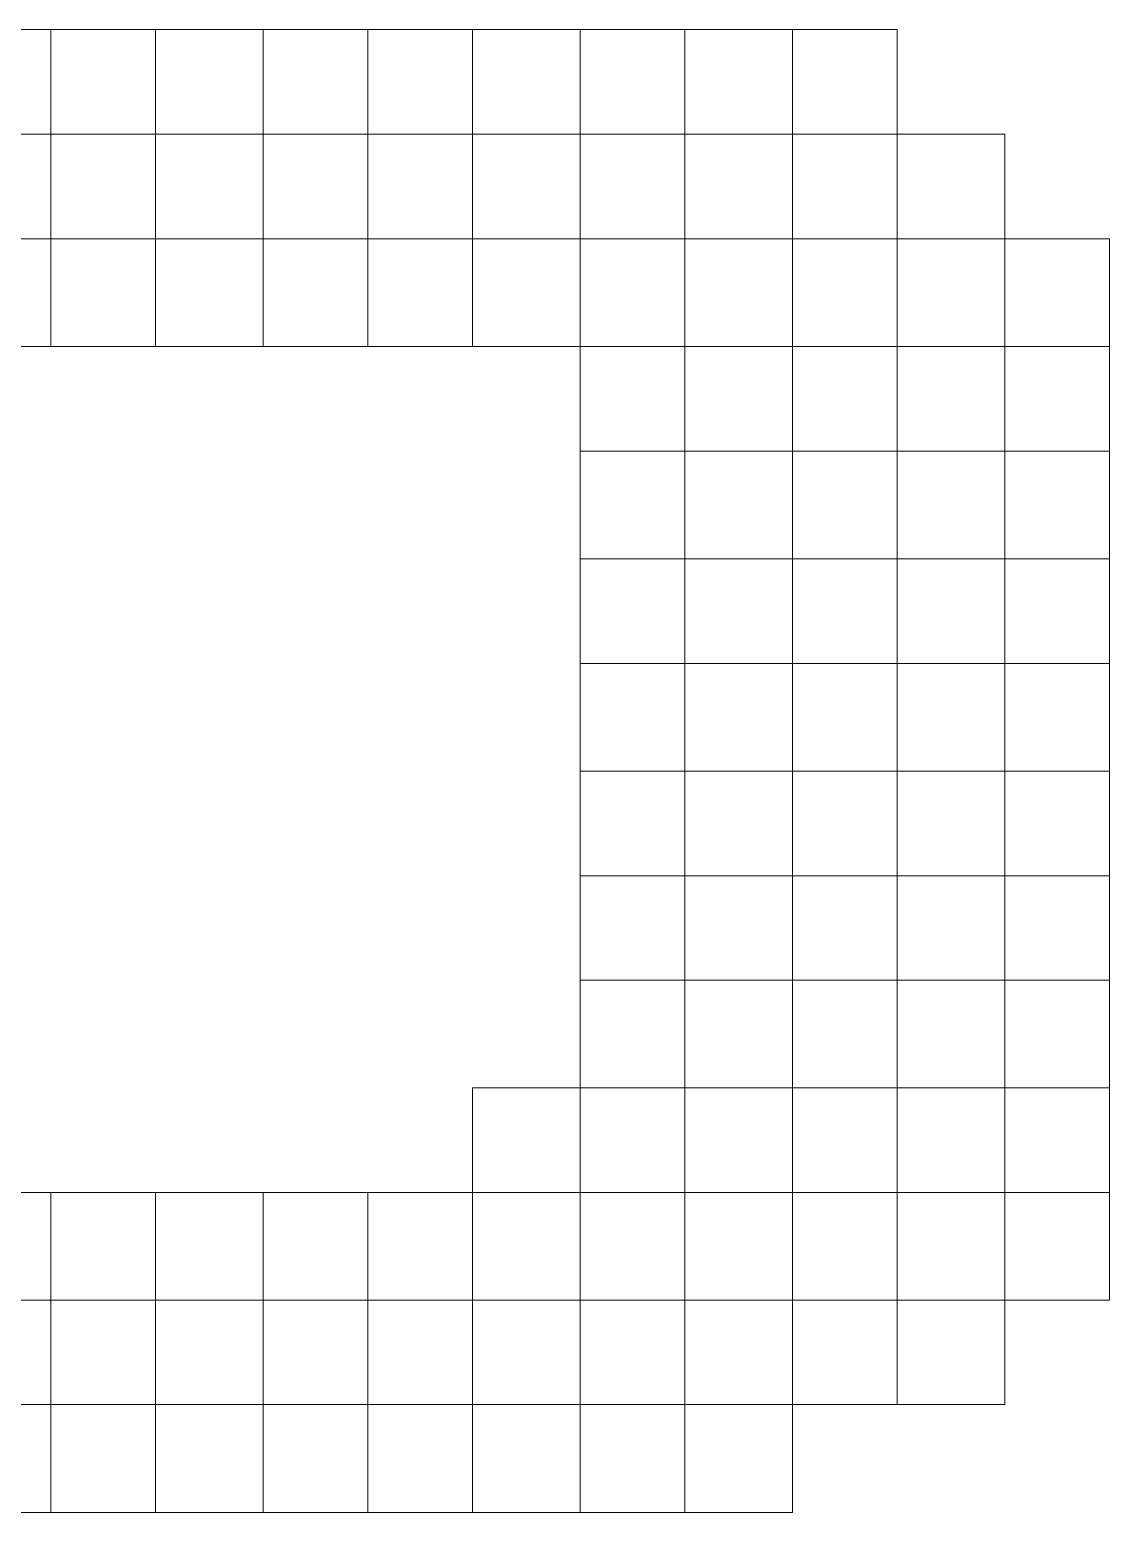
# Model space of a CAD drawing. Header units: millimetres. Extents: x -139 to 75, y -28 to 93.
# Drawn here: x -91.753 to -90.835, y 53.315 to 54.575 of the extents above; entities that cross this region are included whole.
import ezdxf

# ---------------------------------------------------------------- set-up
doc = ezdxf.new("R2010")
doc.units = ezdxf.units.MM
doc.header["$MEASUREMENT"] = 0
doc.layers.add('Layer 1', color=7, linetype='Continuous')

msp = doc.modelspace()

# ---------------------------------------------------------------- linework, layer by layer
at = {"layer": 'Layer 1', "color": 136, "lineweight": 0}
for points in [[(-91.8261, 54.4861), (-91.8261, 54.4861), (-91.8261, 54.575), (-91.8261, 54.575), (-91.8261, 54.575), (-91.8261, 54.575), (-91.7346, 54.575), (-91.7346, 54.575), (-91.7346, 54.575), (-91.7346, 54.575), (-91.7346, 54.4861), (-91.7346, 54.4861), (-91.7346, 54.4861), (-91.7346, 54.4861), (-91.8261, 54.4861), (-91.8261, 54.4861)], [(-91.7346, 54.4861), (-91.7346, 54.4861), (-91.7346, 54.575), (-91.7346, 54.575), (-91.7346, 54.575), (-91.7346, 54.575), (-91.6457, 54.575), (-91.6457, 54.575), (-91.6457, 54.575), (-91.6457, 54.575), (-91.6457, 54.4861), (-91.6457, 54.4861), (-91.6457, 54.4861), (-91.6457, 54.4861), (-91.7346, 54.4861), (-91.7346, 54.4861)], [(-91.6457, 54.4861), (-91.6457, 54.4861), (-91.6457, 54.575), (-91.6457, 54.575), (-91.6457, 54.575), (-91.6457, 54.575), (-91.5543, 54.575), (-91.5543, 54.575), (-91.5543, 54.575), (-91.5543, 54.575), (-91.5543, 54.4861), (-91.5543, 54.4861), (-91.5543, 54.4861), (-91.5543, 54.4861), (-91.6457, 54.4861), (-91.6457, 54.4861)], [(-91.5543, 54.4861), (-91.5543, 54.4861), (-91.5543, 54.575), (-91.5543, 54.575), (-91.5543, 54.575), (-91.5543, 54.575), (-91.4654, 54.575), (-91.4654, 54.575), (-91.4654, 54.575), (-91.4654, 54.575), (-91.4654, 54.4861), (-91.4654, 54.4861), (-91.4654, 54.4861), (-91.4654, 54.4861), (-91.5543, 54.4861), (-91.5543, 54.4861)], [(-91.4654, 54.4861), (-91.4654, 54.4861), (-91.4654, 54.575), (-91.4654, 54.575), (-91.4654, 54.575), (-91.4654, 54.575), (-91.3765, 54.575), (-91.3765, 54.575), (-91.3765, 54.575), (-91.3765, 54.575), (-91.3765, 54.4861), (-91.3765, 54.4861), (-91.3765, 54.4861), (-91.3765, 54.4861), (-91.4654, 54.4861), (-91.4654, 54.4861)], [(-91.3765, 54.4861), (-91.3765, 54.4861), (-91.3765, 54.575), (-91.3765, 54.575), (-91.3765, 54.575), (-91.3765, 54.575), (-91.2851, 54.575), (-91.2851, 54.575), (-91.2851, 54.575), (-91.2851, 54.575), (-91.2851, 54.4861), (-91.2851, 54.4861), (-91.2851, 54.4861), (-91.2851, 54.4861), (-91.3765, 54.4861), (-91.3765, 54.4861)], [(-91.2851, 54.4861), (-91.2851, 54.4861), (-91.2851, 54.575), (-91.2851, 54.575), (-91.2851, 54.575), (-91.2851, 54.575), (-91.1962, 54.575), (-91.1962, 54.575), (-91.1962, 54.575), (-91.1962, 54.575), (-91.1962, 54.4861), (-91.1962, 54.4861), (-91.1962, 54.4861), (-91.1962, 54.4861), (-91.2851, 54.4861), (-91.2851, 54.4861)], [(-91.1962, 54.4861), (-91.1962, 54.4861), (-91.1962, 54.575), (-91.1962, 54.575), (-91.1962, 54.575), (-91.1962, 54.575), (-91.1047, 54.575), (-91.1047, 54.575), (-91.1047, 54.575), (-91.1047, 54.575), (-91.1047, 54.4861), (-91.1047, 54.4861), (-91.1047, 54.4861), (-91.1047, 54.4861), (-91.1962, 54.4861), (-91.1962, 54.4861)], [(-91.1047, 54.4861), (-91.1047, 54.4861), (-91.1047, 54.575), (-91.1047, 54.575), (-91.1047, 54.575), (-91.1047, 54.575), (-91.0158, 54.575), (-91.0158, 54.575), (-91.0158, 54.575), (-91.0158, 54.575), (-91.0158, 54.4861), (-91.0158, 54.4861), (-91.0158, 54.4861), (-91.0158, 54.4861), (-91.1047, 54.4861), (-91.1047, 54.4861)], [(-91.8261, 54.3972), (-91.8261, 54.3972), (-91.8261, 54.4861), (-91.8261, 54.4861), (-91.8261, 54.4861), (-91.8261, 54.4861), (-91.7346, 54.4861), (-91.7346, 54.4861), (-91.7346, 54.4861), (-91.7346, 54.4861), (-91.7346, 54.3972), (-91.7346, 54.3972), (-91.7346, 54.3972), (-91.7346, 54.3972), (-91.8261, 54.3972), (-91.8261, 54.3972)], [(-91.7346, 54.3972), (-91.7346, 54.3972), (-91.7346, 54.4861), (-91.7346, 54.4861), (-91.7346, 54.4861), (-91.7346, 54.4861), (-91.6457, 54.4861), (-91.6457, 54.4861), (-91.6457, 54.4861), (-91.6457, 54.4861), (-91.6457, 54.3972), (-91.6457, 54.3972), (-91.6457, 54.3972), (-91.6457, 54.3972), (-91.7346, 54.3972), (-91.7346, 54.3972)], [(-91.6457, 54.3972), (-91.6457, 54.3972), (-91.6457, 54.4861), (-91.6457, 54.4861), (-91.6457, 54.4861), (-91.6457, 54.4861), (-91.5543, 54.4861), (-91.5543, 54.4861), (-91.5543, 54.4861), (-91.5543, 54.4861), (-91.5543, 54.3972), (-91.5543, 54.3972), (-91.5543, 54.3972), (-91.5543, 54.3972), (-91.6457, 54.3972), (-91.6457, 54.3972)], [(-91.5543, 54.3972), (-91.5543, 54.3972), (-91.5543, 54.4861), (-91.5543, 54.4861), (-91.5543, 54.4861), (-91.5543, 54.4861), (-91.4654, 54.4861), (-91.4654, 54.4861), (-91.4654, 54.4861), (-91.4654, 54.4861), (-91.4654, 54.3972), (-91.4654, 54.3972), (-91.4654, 54.3972), (-91.4654, 54.3972), (-91.5543, 54.3972), (-91.5543, 54.3972)], [(-91.4654, 54.3972), (-91.4654, 54.3972), (-91.4654, 54.4861), (-91.4654, 54.4861), (-91.4654, 54.4861), (-91.4654, 54.4861), (-91.3765, 54.4861), (-91.3765, 54.4861), (-91.3765, 54.4861), (-91.3765, 54.4861), (-91.3765, 54.3972), (-91.3765, 54.3972), (-91.3765, 54.3972), (-91.3765, 54.3972), (-91.4654, 54.3972), (-91.4654, 54.3972)], [(-91.3765, 54.3972), (-91.3765, 54.3972), (-91.3765, 54.4861), (-91.3765, 54.4861), (-91.3765, 54.4861), (-91.3765, 54.4861), (-91.2851, 54.4861), (-91.2851, 54.4861), (-91.2851, 54.4861), (-91.2851, 54.4861), (-91.2851, 54.3972), (-91.2851, 54.3972), (-91.2851, 54.3972), (-91.2851, 54.3972), (-91.3765, 54.3972), (-91.3765, 54.3972)], [(-91.2851, 54.3972), (-91.2851, 54.3972), (-91.2851, 54.4861), (-91.2851, 54.4861), (-91.2851, 54.4861), (-91.2851, 54.4861), (-91.1962, 54.4861), (-91.1962, 54.4861), (-91.1962, 54.4861), (-91.1962, 54.4861), (-91.1962, 54.3972), (-91.1962, 54.3972), (-91.1962, 54.3972), (-91.1962, 54.3972), (-91.2851, 54.3972), (-91.2851, 54.3972)], [(-91.1962, 54.3972), (-91.1962, 54.3972), (-91.1962, 54.4861), (-91.1962, 54.4861), (-91.1962, 54.4861), (-91.1962, 54.4861), (-91.1047, 54.4861), (-91.1047, 54.4861), (-91.1047, 54.4861), (-91.1047, 54.4861), (-91.1047, 54.3972), (-91.1047, 54.3972), (-91.1047, 54.3972), (-91.1047, 54.3972), (-91.1962, 54.3972), (-91.1962, 54.3972)], [(-91.1047, 54.3972), (-91.1047, 54.3972), (-91.1047, 54.4861), (-91.1047, 54.4861), (-91.1047, 54.4861), (-91.1047, 54.4861), (-91.0158, 54.4861), (-91.0158, 54.4861), (-91.0158, 54.4861), (-91.0158, 54.4861), (-91.0158, 54.3972), (-91.0158, 54.3972), (-91.0158, 54.3972), (-91.0158, 54.3972), (-91.1047, 54.3972), (-91.1047, 54.3972)], [(-91.0158, 54.3972), (-91.0158, 54.3972), (-91.0158, 54.4861), (-91.0158, 54.4861), (-91.0158, 54.4861), (-91.0158, 54.4861), (-90.9244, 54.4861), (-90.9244, 54.4861), (-90.9244, 54.4861), (-90.9244, 54.4861), (-90.9244, 54.3972), (-90.9244, 54.3972), (-90.9244, 54.3972), (-90.9244, 54.3972), (-91.0158, 54.3972), (-91.0158, 54.3972)], [(-91.8261, 54.3057), (-91.8261, 54.3057), (-91.8261, 54.3972), (-91.8261, 54.3972), (-91.8261, 54.3972), (-91.8261, 54.3972), (-91.7346, 54.3972), (-91.7346, 54.3972), (-91.7346, 54.3972), (-91.7346, 54.3972), (-91.7346, 54.3057), (-91.7346, 54.3057), (-91.7346, 54.3057), (-91.7346, 54.3057), (-91.8261, 54.3057), (-91.8261, 54.3057)], [(-91.7346, 54.3057), (-91.7346, 54.3057), (-91.7346, 54.3972), (-91.7346, 54.3972), (-91.7346, 54.3972), (-91.7346, 54.3972), (-91.6457, 54.3972), (-91.6457, 54.3972), (-91.6457, 54.3972), (-91.6457, 54.3972), (-91.6457, 54.3057), (-91.6457, 54.3057), (-91.6457, 54.3057), (-91.6457, 54.3057), (-91.7346, 54.3057), (-91.7346, 54.3057)], [(-91.6457, 54.3057), (-91.6457, 54.3057), (-91.6457, 54.3972), (-91.6457, 54.3972), (-91.6457, 54.3972), (-91.6457, 54.3972), (-91.5543, 54.3972), (-91.5543, 54.3972), (-91.5543, 54.3972), (-91.5543, 54.3972), (-91.5543, 54.3057), (-91.5543, 54.3057), (-91.5543, 54.3057), (-91.5543, 54.3057), (-91.6457, 54.3057), (-91.6457, 54.3057)], [(-91.5543, 54.3057), (-91.5543, 54.3057), (-91.5543, 54.3972), (-91.5543, 54.3972), (-91.5543, 54.3972), (-91.5543, 54.3972), (-91.4654, 54.3972), (-91.4654, 54.3972), (-91.4654, 54.3972), (-91.4654, 54.3972), (-91.4654, 54.3057), (-91.4654, 54.3057), (-91.4654, 54.3057), (-91.4654, 54.3057), (-91.5543, 54.3057), (-91.5543, 54.3057)], [(-91.4654, 54.3057), (-91.4654, 54.3057), (-91.4654, 54.3972), (-91.4654, 54.3972), (-91.4654, 54.3972), (-91.4654, 54.3972), (-91.3765, 54.3972), (-91.3765, 54.3972), (-91.3765, 54.3972), (-91.3765, 54.3972), (-91.3765, 54.3057), (-91.3765, 54.3057), (-91.3765, 54.3057), (-91.3765, 54.3057), (-91.4654, 54.3057), (-91.4654, 54.3057)], [(-91.3765, 54.3057), (-91.3765, 54.3057), (-91.3765, 54.3972), (-91.3765, 54.3972), (-91.3765, 54.3972), (-91.3765, 54.3972), (-91.2851, 54.3972), (-91.2851, 54.3972), (-91.2851, 54.3972), (-91.2851, 54.3972), (-91.2851, 54.3057), (-91.2851, 54.3057), (-91.2851, 54.3057), (-91.2851, 54.3057), (-91.3765, 54.3057), (-91.3765, 54.3057)], [(-91.2851, 54.3057), (-91.2851, 54.3057), (-91.2851, 54.3972), (-91.2851, 54.3972), (-91.2851, 54.3972), (-91.2851, 54.3972), (-91.1962, 54.3972), (-91.1962, 54.3972), (-91.1962, 54.3972), (-91.1962, 54.3972), (-91.1962, 54.3057), (-91.1962, 54.3057), (-91.1962, 54.3057), (-91.1962, 54.3057), (-91.2851, 54.3057), (-91.2851, 54.3057)], [(-91.1962, 54.3057), (-91.1962, 54.3057), (-91.1962, 54.3972), (-91.1962, 54.3972), (-91.1962, 54.3972), (-91.1962, 54.3972), (-91.1047, 54.3972), (-91.1047, 54.3972), (-91.1047, 54.3972), (-91.1047, 54.3972), (-91.1047, 54.3057), (-91.1047, 54.3057), (-91.1047, 54.3057), (-91.1047, 54.3057), (-91.1962, 54.3057), (-91.1962, 54.3057)], [(-91.1047, 54.3057), (-91.1047, 54.3057), (-91.1047, 54.3972), (-91.1047, 54.3972), (-91.1047, 54.3972), (-91.1047, 54.3972), (-91.0158, 54.3972), (-91.0158, 54.3972), (-91.0158, 54.3972), (-91.0158, 54.3972), (-91.0158, 54.3057), (-91.0158, 54.3057), (-91.0158, 54.3057), (-91.0158, 54.3057), (-91.1047, 54.3057), (-91.1047, 54.3057)], [(-91.0158, 54.3057), (-91.0158, 54.3057), (-91.0158, 54.3972), (-91.0158, 54.3972), (-91.0158, 54.3972), (-91.0158, 54.3972), (-90.9244, 54.3972), (-90.9244, 54.3972), (-90.9244, 54.3972), (-90.9244, 54.3972), (-90.9244, 54.3057), (-90.9244, 54.3057), (-90.9244, 54.3057), (-90.9244, 54.3057), (-91.0158, 54.3057), (-91.0158, 54.3057)], [(-90.9244, 54.3057), (-90.9244, 54.3057), (-90.9244, 54.3972), (-90.9244, 54.3972), (-90.9244, 54.3972), (-90.9244, 54.3972), (-90.8355, 54.3972), (-90.8355, 54.3972), (-90.8355, 54.3972), (-90.8355, 54.3972), (-90.8355, 54.3057), (-90.8355, 54.3057), (-90.8355, 54.3057), (-90.8355, 54.3057), (-90.9244, 54.3057), (-90.9244, 54.3057)], [(-91.2851, 54.2168), (-91.2851, 54.2168), (-91.2851, 54.3057), (-91.2851, 54.3057), (-91.2851, 54.3057), (-91.2851, 54.3057), (-91.1962, 54.3057), (-91.1962, 54.3057), (-91.1962, 54.3057), (-91.1962, 54.3057), (-91.1962, 54.2168), (-91.1962, 54.2168), (-91.1962, 54.2168), (-91.1962, 54.2168), (-91.2851, 54.2168), (-91.2851, 54.2168)], [(-91.1962, 54.2168), (-91.1962, 54.2168), (-91.1962, 54.3057), (-91.1962, 54.3057), (-91.1962, 54.3057), (-91.1962, 54.3057), (-91.1047, 54.3057), (-91.1047, 54.3057), (-91.1047, 54.3057), (-91.1047, 54.3057), (-91.1047, 54.2168), (-91.1047, 54.2168), (-91.1047, 54.2168), (-91.1047, 54.2168), (-91.1962, 54.2168), (-91.1962, 54.2168)], [(-91.1047, 54.2168), (-91.1047, 54.2168), (-91.1047, 54.3057), (-91.1047, 54.3057), (-91.1047, 54.3057), (-91.1047, 54.3057), (-91.0158, 54.3057), (-91.0158, 54.3057), (-91.0158, 54.3057), (-91.0158, 54.3057), (-91.0158, 54.2168), (-91.0158, 54.2168), (-91.0158, 54.2168), (-91.0158, 54.2168), (-91.1047, 54.2168), (-91.1047, 54.2168)], [(-91.0158, 54.2168), (-91.0158, 54.2168), (-91.0158, 54.3057), (-91.0158, 54.3057), (-91.0158, 54.3057), (-91.0158, 54.3057), (-90.9244, 54.3057), (-90.9244, 54.3057), (-90.9244, 54.3057), (-90.9244, 54.3057), (-90.9244, 54.2168), (-90.9244, 54.2168), (-90.9244, 54.2168), (-90.9244, 54.2168), (-91.0158, 54.2168), (-91.0158, 54.2168)], [(-90.9244, 54.2168), (-90.9244, 54.2168), (-90.9244, 54.3057), (-90.9244, 54.3057), (-90.9244, 54.3057), (-90.9244, 54.3057), (-90.8355, 54.3057), (-90.8355, 54.3057), (-90.8355, 54.3057), (-90.8355, 54.3057), (-90.8355, 54.2168), (-90.8355, 54.2168), (-90.8355, 54.2168), (-90.8355, 54.2168), (-90.9244, 54.2168), (-90.9244, 54.2168)], [(-91.2851, 54.1254), (-91.2851, 54.1254), (-91.2851, 54.2168), (-91.2851, 54.2168), (-91.2851, 54.2168), (-91.2851, 54.2168), (-91.1962, 54.2168), (-91.1962, 54.2168), (-91.1962, 54.2168), (-91.1962, 54.2168), (-91.1962, 54.1254), (-91.1962, 54.1254), (-91.1962, 54.1254), (-91.1962, 54.1254), (-91.2851, 54.1254), (-91.2851, 54.1254)], [(-91.1962, 54.1254), (-91.1962, 54.1254), (-91.1962, 54.2168), (-91.1962, 54.2168), (-91.1962, 54.2168), (-91.1962, 54.2168), (-91.1047, 54.2168), (-91.1047, 54.2168), (-91.1047, 54.2168), (-91.1047, 54.2168), (-91.1047, 54.1254), (-91.1047, 54.1254), (-91.1047, 54.1254), (-91.1047, 54.1254), (-91.1962, 54.1254), (-91.1962, 54.1254)], [(-91.1047, 54.1254), (-91.1047, 54.1254), (-91.1047, 54.2168), (-91.1047, 54.2168), (-91.1047, 54.2168), (-91.1047, 54.2168), (-91.0158, 54.2168), (-91.0158, 54.2168), (-91.0158, 54.2168), (-91.0158, 54.2168), (-91.0158, 54.1254), (-91.0158, 54.1254), (-91.0158, 54.1254), (-91.0158, 54.1254), (-91.1047, 54.1254), (-91.1047, 54.1254)], [(-91.0158, 54.1254), (-91.0158, 54.1254), (-91.0158, 54.2168), (-91.0158, 54.2168), (-91.0158, 54.2168), (-91.0158, 54.2168), (-90.9244, 54.2168), (-90.9244, 54.2168), (-90.9244, 54.2168), (-90.9244, 54.2168), (-90.9244, 54.1254), (-90.9244, 54.1254), (-90.9244, 54.1254), (-90.9244, 54.1254), (-91.0158, 54.1254), (-91.0158, 54.1254)], [(-90.9244, 54.1254), (-90.9244, 54.1254), (-90.9244, 54.2168), (-90.9244, 54.2168), (-90.9244, 54.2168), (-90.9244, 54.2168), (-90.8355, 54.2168), (-90.8355, 54.2168), (-90.8355, 54.2168), (-90.8355, 54.2168), (-90.8355, 54.1254), (-90.8355, 54.1254), (-90.8355, 54.1254), (-90.8355, 54.1254), (-90.9244, 54.1254), (-90.9244, 54.1254)], [(-91.2851, 54.0365), (-91.2851, 54.0365), (-91.2851, 54.1254), (-91.2851, 54.1254), (-91.2851, 54.1254), (-91.2851, 54.1254), (-91.1962, 54.1254), (-91.1962, 54.1254), (-91.1962, 54.1254), (-91.1962, 54.1254), (-91.1962, 54.0365), (-91.1962, 54.0365), (-91.1962, 54.0365), (-91.1962, 54.0365), (-91.2851, 54.0365), (-91.2851, 54.0365)], [(-91.1962, 54.0365), (-91.1962, 54.0365), (-91.1962, 54.1254), (-91.1962, 54.1254), (-91.1962, 54.1254), (-91.1962, 54.1254), (-91.1047, 54.1254), (-91.1047, 54.1254), (-91.1047, 54.1254), (-91.1047, 54.1254), (-91.1047, 54.0365), (-91.1047, 54.0365), (-91.1047, 54.0365), (-91.1047, 54.0365), (-91.1962, 54.0365), (-91.1962, 54.0365)], [(-91.1047, 54.0365), (-91.1047, 54.0365), (-91.1047, 54.1254), (-91.1047, 54.1254), (-91.1047, 54.1254), (-91.1047, 54.1254), (-91.0158, 54.1254), (-91.0158, 54.1254), (-91.0158, 54.1254), (-91.0158, 54.1254), (-91.0158, 54.0365), (-91.0158, 54.0365), (-91.0158, 54.0365), (-91.0158, 54.0365), (-91.1047, 54.0365), (-91.1047, 54.0365)], [(-91.0158, 54.0365), (-91.0158, 54.0365), (-91.0158, 54.1254), (-91.0158, 54.1254), (-91.0158, 54.1254), (-91.0158, 54.1254), (-90.9244, 54.1254), (-90.9244, 54.1254), (-90.9244, 54.1254), (-90.9244, 54.1254), (-90.9244, 54.0365), (-90.9244, 54.0365), (-90.9244, 54.0365), (-90.9244, 54.0365), (-91.0158, 54.0365), (-91.0158, 54.0365)], [(-90.9244, 54.0365), (-90.9244, 54.0365), (-90.9244, 54.1254), (-90.9244, 54.1254), (-90.9244, 54.1254), (-90.9244, 54.1254), (-90.8355, 54.1254), (-90.8355, 54.1254), (-90.8355, 54.1254), (-90.8355, 54.1254), (-90.8355, 54.0365), (-90.8355, 54.0365), (-90.8355, 54.0365), (-90.8355, 54.0365), (-90.9244, 54.0365), (-90.9244, 54.0365)], [(-91.2851, 53.945), (-91.2851, 53.945), (-91.2851, 54.0365), (-91.2851, 54.0365), (-91.2851, 54.0365), (-91.2851, 54.0365), (-91.1962, 54.0365), (-91.1962, 54.0365), (-91.1962, 54.0365), (-91.1962, 54.0365), (-91.1962, 53.945), (-91.1962, 53.945), (-91.1962, 53.945), (-91.1962, 53.945), (-91.2851, 53.945), (-91.2851, 53.945)], [(-91.1962, 53.945), (-91.1962, 53.945), (-91.1962, 54.0365), (-91.1962, 54.0365), (-91.1962, 54.0365), (-91.1962, 54.0365), (-91.1047, 54.0365), (-91.1047, 54.0365), (-91.1047, 54.0365), (-91.1047, 54.0365), (-91.1047, 53.945), (-91.1047, 53.945), (-91.1047, 53.945), (-91.1047, 53.945), (-91.1962, 53.945), (-91.1962, 53.945)], [(-91.1047, 53.945), (-91.1047, 53.945), (-91.1047, 54.0365), (-91.1047, 54.0365), (-91.1047, 54.0365), (-91.1047, 54.0365), (-91.0158, 54.0365), (-91.0158, 54.0365), (-91.0158, 54.0365), (-91.0158, 54.0365), (-91.0158, 53.945), (-91.0158, 53.945), (-91.0158, 53.945), (-91.0158, 53.945), (-91.1047, 53.945), (-91.1047, 53.945)], [(-91.0158, 53.945), (-91.0158, 53.945), (-91.0158, 54.0365), (-91.0158, 54.0365), (-91.0158, 54.0365), (-91.0158, 54.0365), (-90.9244, 54.0365), (-90.9244, 54.0365), (-90.9244, 54.0365), (-90.9244, 54.0365), (-90.9244, 53.945), (-90.9244, 53.945), (-90.9244, 53.945), (-90.9244, 53.945), (-91.0158, 53.945), (-91.0158, 53.945)], [(-90.9244, 53.945), (-90.9244, 53.945), (-90.9244, 54.0365), (-90.9244, 54.0365), (-90.9244, 54.0365), (-90.9244, 54.0365), (-90.8355, 54.0365), (-90.8355, 54.0365), (-90.8355, 54.0365), (-90.8355, 54.0365), (-90.8355, 53.945), (-90.8355, 53.945), (-90.8355, 53.945), (-90.8355, 53.945), (-90.9244, 53.945), (-90.9244, 53.945)], [(-91.2851, 53.8561), (-91.2851, 53.8561), (-91.2851, 53.945), (-91.2851, 53.945), (-91.2851, 53.945), (-91.2851, 53.945), (-91.1962, 53.945), (-91.1962, 53.945), (-91.1962, 53.945), (-91.1962, 53.945), (-91.1962, 53.8561), (-91.1962, 53.8561), (-91.1962, 53.8561), (-91.1962, 53.8561), (-91.2851, 53.8561), (-91.2851, 53.8561)], [(-91.1962, 53.8561), (-91.1962, 53.8561), (-91.1962, 53.945), (-91.1962, 53.945), (-91.1962, 53.945), (-91.1962, 53.945), (-91.1047, 53.945), (-91.1047, 53.945), (-91.1047, 53.945), (-91.1047, 53.945), (-91.1047, 53.8561), (-91.1047, 53.8561), (-91.1047, 53.8561), (-91.1047, 53.8561), (-91.1962, 53.8561), (-91.1962, 53.8561)], [(-91.1047, 53.8561), (-91.1047, 53.8561), (-91.1047, 53.945), (-91.1047, 53.945), (-91.1047, 53.945), (-91.1047, 53.945), (-91.0158, 53.945), (-91.0158, 53.945), (-91.0158, 53.945), (-91.0158, 53.945), (-91.0158, 53.8561), (-91.0158, 53.8561), (-91.0158, 53.8561), (-91.0158, 53.8561), (-91.1047, 53.8561), (-91.1047, 53.8561)], [(-91.0158, 53.8561), (-91.0158, 53.8561), (-91.0158, 53.945), (-91.0158, 53.945), (-91.0158, 53.945), (-91.0158, 53.945), (-90.9244, 53.945), (-90.9244, 53.945), (-90.9244, 53.945), (-90.9244, 53.945), (-90.9244, 53.8561), (-90.9244, 53.8561), (-90.9244, 53.8561), (-90.9244, 53.8561), (-91.0158, 53.8561), (-91.0158, 53.8561)], [(-90.9244, 53.8561), (-90.9244, 53.8561), (-90.9244, 53.945), (-90.9244, 53.945), (-90.9244, 53.945), (-90.9244, 53.945), (-90.8355, 53.945), (-90.8355, 53.945), (-90.8355, 53.945), (-90.8355, 53.945), (-90.8355, 53.8561), (-90.8355, 53.8561), (-90.8355, 53.8561), (-90.8355, 53.8561), (-90.9244, 53.8561), (-90.9244, 53.8561)], [(-91.2851, 53.7672), (-91.2851, 53.7672), (-91.2851, 53.8561), (-91.2851, 53.8561), (-91.2851, 53.8561), (-91.2851, 53.8561), (-91.1962, 53.8561), (-91.1962, 53.8561), (-91.1962, 53.8561), (-91.1962, 53.8561), (-91.1962, 53.7672), (-91.1962, 53.7672), (-91.1962, 53.7672), (-91.1962, 53.7672), (-91.2851, 53.7672), (-91.2851, 53.7672)], [(-91.1962, 53.7672), (-91.1962, 53.7672), (-91.1962, 53.8561), (-91.1962, 53.8561), (-91.1962, 53.8561), (-91.1962, 53.8561), (-91.1047, 53.8561), (-91.1047, 53.8561), (-91.1047, 53.8561), (-91.1047, 53.8561), (-91.1047, 53.7672), (-91.1047, 53.7672), (-91.1047, 53.7672), (-91.1047, 53.7672), (-91.1962, 53.7672), (-91.1962, 53.7672)], [(-91.1047, 53.7672), (-91.1047, 53.7672), (-91.1047, 53.8561), (-91.1047, 53.8561), (-91.1047, 53.8561), (-91.1047, 53.8561), (-91.0158, 53.8561), (-91.0158, 53.8561), (-91.0158, 53.8561), (-91.0158, 53.8561), (-91.0158, 53.7672), (-91.0158, 53.7672), (-91.0158, 53.7672), (-91.0158, 53.7672), (-91.1047, 53.7672), (-91.1047, 53.7672)], [(-91.0158, 53.7672), (-91.0158, 53.7672), (-91.0158, 53.8561), (-91.0158, 53.8561), (-91.0158, 53.8561), (-91.0158, 53.8561), (-90.9244, 53.8561), (-90.9244, 53.8561), (-90.9244, 53.8561), (-90.9244, 53.8561), (-90.9244, 53.7672), (-90.9244, 53.7672), (-90.9244, 53.7672), (-90.9244, 53.7672), (-91.0158, 53.7672), (-91.0158, 53.7672)], [(-90.9244, 53.7672), (-90.9244, 53.7672), (-90.9244, 53.8561), (-90.9244, 53.8561), (-90.9244, 53.8561), (-90.9244, 53.8561), (-90.8355, 53.8561), (-90.8355, 53.8561), (-90.8355, 53.8561), (-90.8355, 53.8561), (-90.8355, 53.7672), (-90.8355, 53.7672), (-90.8355, 53.7672), (-90.8355, 53.7672), (-90.9244, 53.7672), (-90.9244, 53.7672)], [(-91.2851, 53.6758), (-91.2851, 53.6758), (-91.2851, 53.7672), (-91.2851, 53.7672), (-91.2851, 53.7672), (-91.2851, 53.7672), (-91.1962, 53.7672), (-91.1962, 53.7672), (-91.1962, 53.7672), (-91.1962, 53.7672), (-91.1962, 53.6758), (-91.1962, 53.6758), (-91.1962, 53.6758), (-91.1962, 53.6758), (-91.2851, 53.6758), (-91.2851, 53.6758)], [(-91.1962, 53.6758), (-91.1962, 53.6758), (-91.1962, 53.7672), (-91.1962, 53.7672), (-91.1962, 53.7672), (-91.1962, 53.7672), (-91.1047, 53.7672), (-91.1047, 53.7672), (-91.1047, 53.7672), (-91.1047, 53.7672), (-91.1047, 53.6758), (-91.1047, 53.6758), (-91.1047, 53.6758), (-91.1047, 53.6758), (-91.1962, 53.6758), (-91.1962, 53.6758)], [(-91.1047, 53.6758), (-91.1047, 53.6758), (-91.1047, 53.7672), (-91.1047, 53.7672), (-91.1047, 53.7672), (-91.1047, 53.7672), (-91.0158, 53.7672), (-91.0158, 53.7672), (-91.0158, 53.7672), (-91.0158, 53.7672), (-91.0158, 53.6758), (-91.0158, 53.6758), (-91.0158, 53.6758), (-91.0158, 53.6758), (-91.1047, 53.6758), (-91.1047, 53.6758)], [(-91.0158, 53.6758), (-91.0158, 53.6758), (-91.0158, 53.7672), (-91.0158, 53.7672), (-91.0158, 53.7672), (-91.0158, 53.7672), (-90.9244, 53.7672), (-90.9244, 53.7672), (-90.9244, 53.7672), (-90.9244, 53.7672), (-90.9244, 53.6758), (-90.9244, 53.6758), (-90.9244, 53.6758), (-90.9244, 53.6758), (-91.0158, 53.6758), (-91.0158, 53.6758)], [(-90.9244, 53.6758), (-90.9244, 53.6758), (-90.9244, 53.7672), (-90.9244, 53.7672), (-90.9244, 53.7672), (-90.9244, 53.7672), (-90.8355, 53.7672), (-90.8355, 53.7672), (-90.8355, 53.7672), (-90.8355, 53.7672), (-90.8355, 53.6758), (-90.8355, 53.6758), (-90.8355, 53.6758), (-90.8355, 53.6758), (-90.9244, 53.6758), (-90.9244, 53.6758)], [(-91.3765, 53.5869), (-91.3765, 53.5869), (-91.3765, 53.6758), (-91.3765, 53.6758), (-91.3765, 53.6758), (-91.3765, 53.6758), (-91.2851, 53.6758), (-91.2851, 53.6758), (-91.2851, 53.6758), (-91.2851, 53.6758), (-91.2851, 53.5869), (-91.2851, 53.5869), (-91.2851, 53.5869), (-91.2851, 53.5869), (-91.3765, 53.5869), (-91.3765, 53.5869)], [(-91.2851, 53.5869), (-91.2851, 53.5869), (-91.2851, 53.6758), (-91.2851, 53.6758), (-91.2851, 53.6758), (-91.2851, 53.6758), (-91.1962, 53.6758), (-91.1962, 53.6758), (-91.1962, 53.6758), (-91.1962, 53.6758), (-91.1962, 53.5869), (-91.1962, 53.5869), (-91.1962, 53.5869), (-91.1962, 53.5869), (-91.2851, 53.5869), (-91.2851, 53.5869)], [(-91.1962, 53.5869), (-91.1962, 53.5869), (-91.1962, 53.6758), (-91.1962, 53.6758), (-91.1962, 53.6758), (-91.1962, 53.6758), (-91.1047, 53.6758), (-91.1047, 53.6758), (-91.1047, 53.6758), (-91.1047, 53.6758), (-91.1047, 53.5869), (-91.1047, 53.5869), (-91.1047, 53.5869), (-91.1047, 53.5869), (-91.1962, 53.5869), (-91.1962, 53.5869)], [(-91.1047, 53.5869), (-91.1047, 53.5869), (-91.1047, 53.6758), (-91.1047, 53.6758), (-91.1047, 53.6758), (-91.1047, 53.6758), (-91.0158, 53.6758), (-91.0158, 53.6758), (-91.0158, 53.6758), (-91.0158, 53.6758), (-91.0158, 53.5869), (-91.0158, 53.5869), (-91.0158, 53.5869), (-91.0158, 53.5869), (-91.1047, 53.5869), (-91.1047, 53.5869)], [(-91.0158, 53.5869), (-91.0158, 53.5869), (-91.0158, 53.6758), (-91.0158, 53.6758), (-91.0158, 53.6758), (-91.0158, 53.6758), (-90.9244, 53.6758), (-90.9244, 53.6758), (-90.9244, 53.6758), (-90.9244, 53.6758), (-90.9244, 53.5869), (-90.9244, 53.5869), (-90.9244, 53.5869), (-90.9244, 53.5869), (-91.0158, 53.5869), (-91.0158, 53.5869)], [(-90.9244, 53.5869), (-90.9244, 53.5869), (-90.9244, 53.6758), (-90.9244, 53.6758), (-90.9244, 53.6758), (-90.9244, 53.6758), (-90.8355, 53.6758), (-90.8355, 53.6758), (-90.8355, 53.6758), (-90.8355, 53.6758), (-90.8355, 53.5869), (-90.8355, 53.5869), (-90.8355, 53.5869), (-90.8355, 53.5869), (-90.9244, 53.5869), (-90.9244, 53.5869)], [(-91.8261, 53.4955), (-91.8261, 53.4955), (-91.8261, 53.5869), (-91.8261, 53.5869), (-91.8261, 53.5869), (-91.8261, 53.5869), (-91.7346, 53.5869), (-91.7346, 53.5869), (-91.7346, 53.5869), (-91.7346, 53.5869), (-91.7346, 53.4955), (-91.7346, 53.4955), (-91.7346, 53.4955), (-91.7346, 53.4955), (-91.8261, 53.4955), (-91.8261, 53.4955)], [(-91.7346, 53.4955), (-91.7346, 53.4955), (-91.7346, 53.5869), (-91.7346, 53.5869), (-91.7346, 53.5869), (-91.7346, 53.5869), (-91.6457, 53.5869), (-91.6457, 53.5869), (-91.6457, 53.5869), (-91.6457, 53.5869), (-91.6457, 53.4955), (-91.6457, 53.4955), (-91.6457, 53.4955), (-91.6457, 53.4955), (-91.7346, 53.4955), (-91.7346, 53.4955)], [(-91.6457, 53.4955), (-91.6457, 53.4955), (-91.6457, 53.5869), (-91.6457, 53.5869), (-91.6457, 53.5869), (-91.6457, 53.5869), (-91.5543, 53.5869), (-91.5543, 53.5869), (-91.5543, 53.5869), (-91.5543, 53.5869), (-91.5543, 53.4955), (-91.5543, 53.4955), (-91.5543, 53.4955), (-91.5543, 53.4955), (-91.6457, 53.4955), (-91.6457, 53.4955)], [(-91.5543, 53.4955), (-91.5543, 53.4955), (-91.5543, 53.5869), (-91.5543, 53.5869), (-91.5543, 53.5869), (-91.5543, 53.5869), (-91.4654, 53.5869), (-91.4654, 53.5869), (-91.4654, 53.5869), (-91.4654, 53.5869), (-91.4654, 53.4955), (-91.4654, 53.4955), (-91.4654, 53.4955), (-91.4654, 53.4955), (-91.5543, 53.4955), (-91.5543, 53.4955)], [(-91.4654, 53.4955), (-91.4654, 53.4955), (-91.4654, 53.5869), (-91.4654, 53.5869), (-91.4654, 53.5869), (-91.4654, 53.5869), (-91.3765, 53.5869), (-91.3765, 53.5869), (-91.3765, 53.5869), (-91.3765, 53.5869), (-91.3765, 53.4955), (-91.3765, 53.4955), (-91.3765, 53.4955), (-91.3765, 53.4955), (-91.4654, 53.4955), (-91.4654, 53.4955)], [(-91.3765, 53.4955), (-91.3765, 53.4955), (-91.3765, 53.5869), (-91.3765, 53.5869), (-91.3765, 53.5869), (-91.3765, 53.5869), (-91.2851, 53.5869), (-91.2851, 53.5869), (-91.2851, 53.5869), (-91.2851, 53.5869), (-91.2851, 53.4955), (-91.2851, 53.4955), (-91.2851, 53.4955), (-91.2851, 53.4955), (-91.3765, 53.4955), (-91.3765, 53.4955)], [(-91.2851, 53.4955), (-91.2851, 53.4955), (-91.2851, 53.5869), (-91.2851, 53.5869), (-91.2851, 53.5869), (-91.2851, 53.5869), (-91.1962, 53.5869), (-91.1962, 53.5869), (-91.1962, 53.5869), (-91.1962, 53.5869), (-91.1962, 53.4955), (-91.1962, 53.4955), (-91.1962, 53.4955), (-91.1962, 53.4955), (-91.2851, 53.4955), (-91.2851, 53.4955)], [(-91.1962, 53.4955), (-91.1962, 53.4955), (-91.1962, 53.5869), (-91.1962, 53.5869), (-91.1962, 53.5869), (-91.1962, 53.5869), (-91.1047, 53.5869), (-91.1047, 53.5869), (-91.1047, 53.5869), (-91.1047, 53.5869), (-91.1047, 53.4955), (-91.1047, 53.4955), (-91.1047, 53.4955), (-91.1047, 53.4955), (-91.1962, 53.4955), (-91.1962, 53.4955)], [(-91.1047, 53.4955), (-91.1047, 53.4955), (-91.1047, 53.5869), (-91.1047, 53.5869), (-91.1047, 53.5869), (-91.1047, 53.5869), (-91.0158, 53.5869), (-91.0158, 53.5869), (-91.0158, 53.5869), (-91.0158, 53.5869), (-91.0158, 53.4955), (-91.0158, 53.4955), (-91.0158, 53.4955), (-91.0158, 53.4955), (-91.1047, 53.4955), (-91.1047, 53.4955)], [(-91.0158, 53.4955), (-91.0158, 53.4955), (-91.0158, 53.5869), (-91.0158, 53.5869), (-91.0158, 53.5869), (-91.0158, 53.5869), (-90.9244, 53.5869), (-90.9244, 53.5869), (-90.9244, 53.5869), (-90.9244, 53.5869), (-90.9244, 53.4955), (-90.9244, 53.4955), (-90.9244, 53.4955), (-90.9244, 53.4955), (-91.0158, 53.4955), (-91.0158, 53.4955)], [(-90.9244, 53.4955), (-90.9244, 53.4955), (-90.9244, 53.5869), (-90.9244, 53.5869), (-90.9244, 53.5869), (-90.9244, 53.5869), (-90.8355, 53.5869), (-90.8355, 53.5869), (-90.8355, 53.5869), (-90.8355, 53.5869), (-90.8355, 53.4955), (-90.8355, 53.4955), (-90.8355, 53.4955), (-90.8355, 53.4955), (-90.9244, 53.4955), (-90.9244, 53.4955)], [(-91.8261, 53.4066), (-91.8261, 53.4066), (-91.8261, 53.4955), (-91.8261, 53.4955), (-91.8261, 53.4955), (-91.8261, 53.4955), (-91.7346, 53.4955), (-91.7346, 53.4955), (-91.7346, 53.4955), (-91.7346, 53.4955), (-91.7346, 53.4066), (-91.7346, 53.4066), (-91.7346, 53.4066), (-91.7346, 53.4066), (-91.8261, 53.4066), (-91.8261, 53.4066)], [(-91.7346, 53.4066), (-91.7346, 53.4066), (-91.7346, 53.4955), (-91.7346, 53.4955), (-91.7346, 53.4955), (-91.7346, 53.4955), (-91.6457, 53.4955), (-91.6457, 53.4955), (-91.6457, 53.4955), (-91.6457, 53.4955), (-91.6457, 53.4066), (-91.6457, 53.4066), (-91.6457, 53.4066), (-91.6457, 53.4066), (-91.7346, 53.4066), (-91.7346, 53.4066)], [(-91.6457, 53.4066), (-91.6457, 53.4066), (-91.6457, 53.4955), (-91.6457, 53.4955), (-91.6457, 53.4955), (-91.6457, 53.4955), (-91.5543, 53.4955), (-91.5543, 53.4955), (-91.5543, 53.4955), (-91.5543, 53.4955), (-91.5543, 53.4066), (-91.5543, 53.4066), (-91.5543, 53.4066), (-91.5543, 53.4066), (-91.6457, 53.4066), (-91.6457, 53.4066)], [(-91.5543, 53.4066), (-91.5543, 53.4066), (-91.5543, 53.4955), (-91.5543, 53.4955), (-91.5543, 53.4955), (-91.5543, 53.4955), (-91.4654, 53.4955), (-91.4654, 53.4955), (-91.4654, 53.4955), (-91.4654, 53.4955), (-91.4654, 53.4066), (-91.4654, 53.4066), (-91.4654, 53.4066), (-91.4654, 53.4066), (-91.5543, 53.4066), (-91.5543, 53.4066)], [(-91.4654, 53.4066), (-91.4654, 53.4066), (-91.4654, 53.4955), (-91.4654, 53.4955), (-91.4654, 53.4955), (-91.4654, 53.4955), (-91.3765, 53.4955), (-91.3765, 53.4955), (-91.3765, 53.4955), (-91.3765, 53.4955), (-91.3765, 53.4066), (-91.3765, 53.4066), (-91.3765, 53.4066), (-91.3765, 53.4066), (-91.4654, 53.4066), (-91.4654, 53.4066)], [(-91.3765, 53.4066), (-91.3765, 53.4066), (-91.3765, 53.4955), (-91.3765, 53.4955), (-91.3765, 53.4955), (-91.3765, 53.4955), (-91.2851, 53.4955), (-91.2851, 53.4955), (-91.2851, 53.4955), (-91.2851, 53.4955), (-91.2851, 53.4066), (-91.2851, 53.4066), (-91.2851, 53.4066), (-91.2851, 53.4066), (-91.3765, 53.4066), (-91.3765, 53.4066)], [(-91.2851, 53.4066), (-91.2851, 53.4066), (-91.2851, 53.4955), (-91.2851, 53.4955), (-91.2851, 53.4955), (-91.2851, 53.4955), (-91.1962, 53.4955), (-91.1962, 53.4955), (-91.1962, 53.4955), (-91.1962, 53.4955), (-91.1962, 53.4066), (-91.1962, 53.4066), (-91.1962, 53.4066), (-91.1962, 53.4066), (-91.2851, 53.4066), (-91.2851, 53.4066)], [(-91.1962, 53.4066), (-91.1962, 53.4066), (-91.1962, 53.4955), (-91.1962, 53.4955), (-91.1962, 53.4955), (-91.1962, 53.4955), (-91.1047, 53.4955), (-91.1047, 53.4955), (-91.1047, 53.4955), (-91.1047, 53.4955), (-91.1047, 53.4066), (-91.1047, 53.4066), (-91.1047, 53.4066), (-91.1047, 53.4066), (-91.1962, 53.4066), (-91.1962, 53.4066)], [(-91.1047, 53.4066), (-91.1047, 53.4066), (-91.1047, 53.4955), (-91.1047, 53.4955), (-91.1047, 53.4955), (-91.1047, 53.4955), (-91.0158, 53.4955), (-91.0158, 53.4955), (-91.0158, 53.4955), (-91.0158, 53.4955), (-91.0158, 53.4066), (-91.0158, 53.4066), (-91.0158, 53.4066), (-91.0158, 53.4066), (-91.1047, 53.4066), (-91.1047, 53.4066)], [(-91.0158, 53.4066), (-91.0158, 53.4066), (-91.0158, 53.4955), (-91.0158, 53.4955), (-91.0158, 53.4955), (-91.0158, 53.4955), (-90.9244, 53.4955), (-90.9244, 53.4955), (-90.9244, 53.4955), (-90.9244, 53.4955), (-90.9244, 53.4066), (-90.9244, 53.4066), (-90.9244, 53.4066), (-90.9244, 53.4066), (-91.0158, 53.4066), (-91.0158, 53.4066)], [(-91.8261, 53.3151), (-91.8261, 53.3151), (-91.8261, 53.4066), (-91.8261, 53.4066), (-91.8261, 53.4066), (-91.8261, 53.4066), (-91.7346, 53.4066), (-91.7346, 53.4066), (-91.7346, 53.4066), (-91.7346, 53.4066), (-91.7346, 53.3151), (-91.7346, 53.3151), (-91.7346, 53.3151), (-91.7346, 53.3151), (-91.8261, 53.3151), (-91.8261, 53.3151)], [(-91.7346, 53.3151), (-91.7346, 53.3151), (-91.7346, 53.4066), (-91.7346, 53.4066), (-91.7346, 53.4066), (-91.7346, 53.4066), (-91.6457, 53.4066), (-91.6457, 53.4066), (-91.6457, 53.4066), (-91.6457, 53.4066), (-91.6457, 53.3151), (-91.6457, 53.3151), (-91.6457, 53.3151), (-91.6457, 53.3151), (-91.7346, 53.3151), (-91.7346, 53.3151)], [(-91.6457, 53.3151), (-91.6457, 53.3151), (-91.6457, 53.4066), (-91.6457, 53.4066), (-91.6457, 53.4066), (-91.6457, 53.4066), (-91.5543, 53.4066), (-91.5543, 53.4066), (-91.5543, 53.4066), (-91.5543, 53.4066), (-91.5543, 53.3151), (-91.5543, 53.3151), (-91.5543, 53.3151), (-91.5543, 53.3151), (-91.6457, 53.3151), (-91.6457, 53.3151)], [(-91.5543, 53.3151), (-91.5543, 53.3151), (-91.5543, 53.4066), (-91.5543, 53.4066), (-91.5543, 53.4066), (-91.5543, 53.4066), (-91.4654, 53.4066), (-91.4654, 53.4066), (-91.4654, 53.4066), (-91.4654, 53.4066), (-91.4654, 53.3151), (-91.4654, 53.3151), (-91.4654, 53.3151), (-91.4654, 53.3151), (-91.5543, 53.3151), (-91.5543, 53.3151)], [(-91.4654, 53.3151), (-91.4654, 53.3151), (-91.4654, 53.4066), (-91.4654, 53.4066), (-91.4654, 53.4066), (-91.4654, 53.4066), (-91.3765, 53.4066), (-91.3765, 53.4066), (-91.3765, 53.4066), (-91.3765, 53.4066), (-91.3765, 53.3151), (-91.3765, 53.3151), (-91.3765, 53.3151), (-91.3765, 53.3151), (-91.4654, 53.3151), (-91.4654, 53.3151)], [(-91.3765, 53.3151), (-91.3765, 53.3151), (-91.3765, 53.4066), (-91.3765, 53.4066), (-91.3765, 53.4066), (-91.3765, 53.4066), (-91.2851, 53.4066), (-91.2851, 53.4066), (-91.2851, 53.4066), (-91.2851, 53.4066), (-91.2851, 53.3151), (-91.2851, 53.3151), (-91.2851, 53.3151), (-91.2851, 53.3151), (-91.3765, 53.3151), (-91.3765, 53.3151)], [(-91.2851, 53.3151), (-91.2851, 53.3151), (-91.2851, 53.4066), (-91.2851, 53.4066), (-91.2851, 53.4066), (-91.2851, 53.4066), (-91.1962, 53.4066), (-91.1962, 53.4066), (-91.1962, 53.4066), (-91.1962, 53.4066), (-91.1962, 53.3151), (-91.1962, 53.3151), (-91.1962, 53.3151), (-91.1962, 53.3151), (-91.2851, 53.3151), (-91.2851, 53.3151)], [(-91.1962, 53.3151), (-91.1962, 53.3151), (-91.1962, 53.4066), (-91.1962, 53.4066), (-91.1962, 53.4066), (-91.1962, 53.4066), (-91.1047, 53.4066), (-91.1047, 53.4066), (-91.1047, 53.4066), (-91.1047, 53.4066), (-91.1047, 53.3151), (-91.1047, 53.3151), (-91.1047, 53.3151), (-91.1047, 53.3151), (-91.1962, 53.3151), (-91.1962, 53.3151)]]:
    msp.add_open_spline(points, degree=3, knots=[0, 0, 0, 0, 0.2, 0.2, 0.2, 0.2, 0.4, 0.4, 0.4, 0.4, 0.6, 0.6, 0.6, 0.6, 1, 1, 1, 1], dxfattribs=at)

doc.saveas('drawing.dxf')
